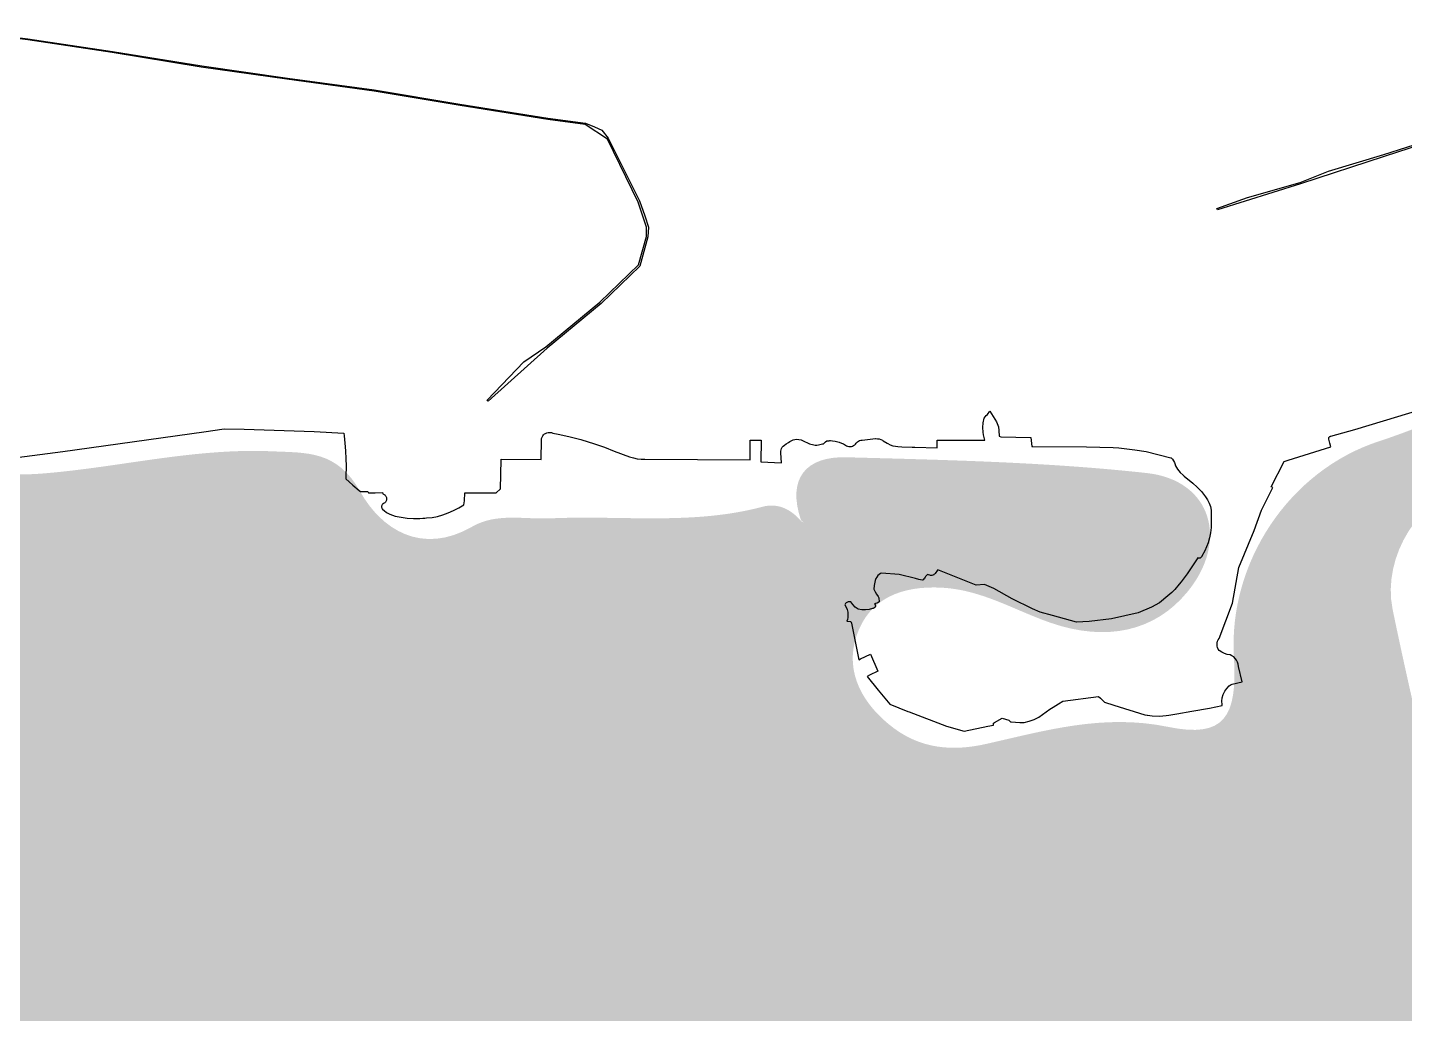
# Model space of a CAD drawing. Header units: inches. Extents: x 692273 to 716502, y 9316467 to 9326563.
# Drawn here: x 702611 to 704182, y 9322431 to 9323556 of the extents above; entities that cross this region are included whole.
import ezdxf

# ---------------------------------------------------------------- set-up
doc = ezdxf.new("R2010")
doc.units = ezdxf.units.IN
doc.header["$MEASUREMENT"] = 0
doc.layers.add('Land Value', color=7, linetype='Continuous')

msp = doc.modelspace()

# ---------------------------------------------------------------- hatches: boundary and pattern name
at = {"layer": 'Land Value', "transparency": 33554687}
h = msp.add_hatch(color=2, dxfattribs=at)
h.dxf.hatch_style = 2
edge = h.paths.add_edge_path()
edge.add_spline(control_points=[(703165.1, 9322167.2), (703358.6, 9322204.2), (703555.1, 9322225.4), (703746, 9322276.7), (703808.2, 9322293.5), (703872.3, 9322291.8), (703934.8, 9322272.7), (704145.6, 9322318), (704356.4, 9322363), (704567, 9322409.1), (704603, 9322416.9), (704637.9, 9322429.6), (704673.3, 9322440.1), (704646.6, 9322480.4), (704608.6, 9322470), (704574.1, 9322458.2), (704531.1, 9322443.3), (704487.8, 9322448.8), (704444.5, 9322447), (704412.4, 9322445.7), (704381.7, 9322450.8), (704371.1, 9322486), (704359.9, 9322523.4), (704334.6, 9322535.8), (704302.4, 9322523.1), (704250.4, 9322502.6), (704248.2, 9322535.5), (704240.6, 9322570.6), (704217.4, 9322678.1), (704190.6, 9322784.9), (704168.5, 9322892.6), (704156.1, 9322952.8), (704199.8, 9323022), (704255.7, 9323032.4), (704377, 9323055), (704498.8, 9323075.2), (704620.7, 9323094.9), (704643.4, 9323098.6), (704667.2, 9323095.7), (704690.5, 9323095.7), (704690.6, 9323095.9), (704690.8, 9323096), (704690.9, 9323096.1), (704691.2, 9323096.1), (704691.5, 9323096.2), (704691.8, 9323096.2), (704763.8, 9323151), (704844.1, 9323186.4), (704934.5, 9323197.2), (704990, 9323252.4), (705072.1, 9323246.9), (705147.7, 9323292.3), (705106.9, 9323302.6), (705079.1, 9323295.6), (705049.6, 9323286.1), (704956.6, 9323255.9), (704863.2, 9323226.9), (704769.5, 9323199.2), (704741, 9323190.8), (704713.5, 9323173.2), (704681.4, 9323183.1), (704671, 9323181.5), (704660.6, 9323179.8), (704650.2, 9323178.2), (704636.8, 9323153.9), (704613.6, 9323156.2), (704591.1, 9323156.3), (704526.3, 9323138.7), (704464.1, 9323089.9), (704393.7, 9323140.3), (704374.5, 9323141), (704355.4, 9323141.7), (704336.2, 9323142.4), (704271.5, 9323135.1), (704214.3, 9323104.1), (704153.6, 9323084.5), (704050.2, 9323051), (703980.8, 9322945.7), (703987.4, 9322837.9), (703991.6, 9322769.3), (703976.2, 9322745.2), (703912.4, 9322758.3), (703838.5, 9322773.6), (703772.4, 9322754.1), (703704.4, 9322738.8), (703665, 9322729.9), (703629.7, 9322734), (703598.9, 9322757.1), (703564.7, 9322782.8), (703542.4, 9322820.2), (703556.8, 9322862.6), (703571.1, 9322904.8), (703607.9, 9322919.6), (703654, 9322917.2), (703699.8, 9322914.8), (703737.1, 9322891.3), (703778.2, 9322877.1), (703842.5, 9322854.9), (703897.6, 9322867.7), (703934.2, 9322912.2), (703982, 9322970.2), (703962.1, 9323039.9), (703887.9, 9323048), (703774.4, 9323060.5), (703659.7, 9323062.9), (703545.4, 9323066), (703499.4, 9323067.3), (703477, 9323042.4), (703493.3, 9322994.1), (703493.3, 9322994.1), (703496.8, 9322991.6), (703496.8, 9322991.6), (703496.8, 9322991.6), (703493.8, 9322992.9), (703493.8, 9322992.8), (703482.1, 9323006.5), (703467.2, 9323014.3), (703449.3, 9323009.5), (703369.7, 9322988.3), (703288.4, 9323000), (703207.9, 9322996.3), (703177.8, 9322994.9), (703145.8, 9323002.8), (703118.4, 9322987), (703060.2, 9322953.3), (703014, 9322984.3), (702990.3, 9323026.7), (702963.9, 9323073.9), (702929.5, 9323071), (702889.6, 9323072.8), (702804.7, 9323076.6), (702722.1, 9323056.2), (702638.4, 9323048.4), (702588.1, 9323043.7), (702543.3, 9323042.6), (702525.3, 9323103), (702520.5, 9323119), (702510.1, 9323135.5), (702489.6, 9323130.9), (702459.2, 9323123.9), (702475.3, 9323100.3), (702474.7, 9323082.3), (702470.5, 9322950), (702501.8, 9322821.8), (702519.7, 9322692.1), (702547.7, 9322489), (702567.1, 9322284.6), (702610.1, 9322083.8), (702660, 9322087.1), (702709.4, 9322087.4), (702759.6, 9322097.7), (702893.9, 9322125.1), (703030.4, 9322141.4), (703165.1, 9322167.2)], knot_values=[0, 0, 0, 0, 1, 1, 1, 2, 2, 2, 3, 3, 3, 4, 4, 4, 5, 5, 5, 6, 6, 6, 7, 7, 7, 8, 8, 8, 9, 9, 9, 10, 10, 10, 11, 11, 11, 12, 12, 12, 13, 13, 13, 14, 14, 14, 15, 15, 15, 16, 16, 16, 17, 17, 17, 18, 18, 18, 19, 19, 19, 20, 20, 20, 21, 21, 21, 22, 22, 22, 23, 23, 23, 24, 24, 24, 25, 25, 25, 26, 26, 26, 27, 27, 27, 28, 28, 28, 29, 29, 29, 30, 30, 30, 31, 31, 31, 32, 32, 32, 33, 33, 33, 34, 34, 34, 35, 35, 35, 36, 36, 36, 37, 37, 37, 38, 38, 38, 39, 39, 39, 40, 40, 40, 41, 41, 41, 42, 42, 42, 43, 43, 43, 44, 44, 44, 45, 45, 45, 46, 46, 46, 47, 47, 47, 48, 48, 48, 49, 49, 49, 50, 50, 50, 51, 51, 51, 51], degree=3, periodic=0)

# ---------------------------------------------------------------- linework, layer by layer
for points in [[(702507.8, 9323556.4), (702611.1, 9323543.4), (702707.5, 9323529.2), (702809.6, 9323512.7), (702907.4, 9323498.8), (703006.2, 9323485.2), (703104.1, 9323468.8), (703204.4, 9323453), (703247.5, 9323447.2), (703257.8, 9323443), (703266, 9323439.4), (703273.4, 9323430), (703309, 9323358.5), (703315.1, 9323341.5), (703319.3, 9323328.7), (703318.4, 9323317.6), (703309.4, 9323284.2), (703265.1, 9323241.6), (703203.5, 9323190.6), (703136.3, 9323130), (703135.7, 9323130.6), (703135.1, 9323131.2), (703177, 9323174.9), (703202.2, 9323192.1), (703263.9, 9323242.9), (703307.9, 9323285.5), (703317.1, 9323317.8), (703317, 9323328.7), (703307.6, 9323357.1), (703272.4, 9323428.9), (703247, 9323445.6), (703204.2, 9323451.4), (703104.5, 9323467.5), (703006, 9323483.8), (702906.4, 9323497.6), (702808.9, 9323511.3), (702707.3, 9323528.1), (702611, 9323542.4), (702507.4, 9323555.1)], [(704288, 9323451.1), (704159, 9323409.4), (704063.5, 9323378.1), (703968.6, 9323348.2), (703968.2, 9323349.1), (703967.8, 9323350), (704002.8, 9323362.4), (704062.9, 9323379.7), (704095.4, 9323392.7), (704158.4, 9323411.6), (704237.1, 9323436.8)], [(702580.9, 9323063.5), (702650.9, 9323072.7), (702811.7, 9323095.1), (702834.8, 9323098.6), (702857.9, 9323097.9), (702937.8, 9323095.5), (702971.5, 9323093.5), (702971.9, 9323090.6), (702972.8, 9323082.1), (702973.6, 9323073.2), (702974, 9323064.2), (702974, 9323063.8), (702974.1, 9323056.6), (702973.8, 9323043.2), (702973.7, 9323041.3), (702977.5, 9323038), (702981.8, 9323034.3), (702989.1, 9323028), (702990.5, 9323026.8), (702999.1, 9323026.8), (702999.8, 9323025.3), (703007.4, 9323025.6), (703015.8, 9323025.9), (703016.1, 9323024.4), (703017.5, 9323023.7), (703018.3, 9323023.1), (703018.9, 9323022.5), (703019.5, 9323021.7), (703019.9, 9323020.9), (703020.2, 9323020), (703020.3, 9323019.1), (703020.3, 9323019), (703020.3, 9323018.1), (703020.2, 9323017.2), (703019.9, 9323016.3), (703019.5, 9323015.5), (703019, 9323014.8), (703018.3, 9323014.1), (703017.6, 9323013.6), (703016.5, 9323012.9), (703015.8, 9323012.3), (703015.4, 9323011.9), (703015.1, 9323011.4), (703014.8, 9323010.9), (703014.7, 9323010.3), (703014.6, 9323009.9), (703014.6, 9323009.5), (703014.6, 9323008.9), (703014.8, 9323008.3), (703015, 9323007.8), (703015.4, 9323007.3), (703015.6, 9323007), (703015.8, 9323006.8), (703017.8, 9323005), (703019.9, 9323003.4), (703020.9, 9323002.7), (703023.9, 9323001.1), (703027, 9322999.8), (703030.3, 9322998.8), (703032.3, 9322998.4), (703036.9, 9322997.5), (703043.9, 9322996.5), (703051, 9322996), (703058.2, 9322996.1), (703061.9, 9322996.4), (703063.9, 9322996.5), (703065.8, 9322996.7), (703072.2, 9322997.3), (703078.5, 9322998.5), (703084.6, 9323000.3), (703090.6, 9323002.7), (703096.8, 9323005.2), (703102.8, 9323008.2), (703108.5, 9323011.7), (703109.1, 9323016.1), (703109.5, 9323025.5), (703145.3, 9323025.5), (703150.4, 9323030.1), (703151.3, 9323063.1), (703151.3, 9323063.9), (703196.8, 9323063.4), (703197, 9323085.9), (703197.2, 9323087.5), (703197.8, 9323089), (703198.6, 9323090.4), (703199.6, 9323091.6), (703200.7, 9323092.6), (703201.9, 9323093.3), (703203.3, 9323093.9), (703204.6, 9323094.3), (703206.1, 9323094.4), (703207.4, 9323094.3), (703208.7, 9323094.1), (703210, 9323093.7), (703216.1, 9323092.5), (703228.3, 9323089.7), (703242.1, 9323086.1), (703257.8, 9323081.3), (703268.9, 9323077.4), (703279.9, 9323073.1), (703297.7, 9323066.5), (703302, 9323065.2), (703306.5, 9323064.3), (703311, 9323063.8), (703315.1, 9323063.8), (703435.3, 9323063), (703435.4, 9323085.6), (703447.8, 9323085.4), (703447.5, 9323060.7), (703471.1, 9323059.8), (703470.2, 9323071.1), (703470.2, 9323072.8), (703470.5, 9323074.4), (703471.1, 9323076), (703472, 9323077.4), (703473.1, 9323078.7), (703474.3, 9323079.7), (703476.4, 9323081.4), (703478.9, 9323083), (703480.7, 9323084.1), (703482.7, 9323085.2), (703484.5, 9323085.8), (703486.3, 9323086.3), (703488.1, 9323086.5), (703490.8, 9323086.4), (703493.4, 9323085.9), (703496.7, 9323084.4), (703501.6, 9323082.1), (703503, 9323081.5), (703504.7, 9323080.8), (703506.5, 9323080.4), (703508, 9323080.1), (703509.3, 9323080), (703511.3, 9323080), (703513.4, 9323080.2), (703514.9, 9323080.5), (703515, 9323080.5), (703516.4, 9323080.9), (703517.7, 9323081.4), (703518.9, 9323081.5), (703521.2, 9323083.6), (703521.3, 9323083.7), (703522.7, 9323084.9), (703525.5, 9323084.9), (703526.2, 9323085), (703527.1, 9323085), (703529.1, 9323084.9), (703532.2, 9323084.5), (703535.3, 9323083.8), (703537, 9323083.3), (703539.7, 9323082.2), (703541.7, 9323081.2), (703545.1, 9323079), (703546.5, 9323078.5), (703547.9, 9323078.2), (703549.3, 9323078.2), (703550.8, 9323078.4), (703552.1, 9323078.8), (703553.4, 9323079.4), (703554.6, 9323080.3), (703555.5, 9323081.1), (703556.2, 9323082.1), (703556.6, 9323082.5), (703557.7, 9323083.5), (703558.9, 9323084.4), (703560.2, 9323085), (703561.6, 9323085.5), (703563.1, 9323085.7), (703578.4, 9323087.3), (703578.8, 9323087.3), (703580.7, 9323087.2), (703582.7, 9323086.9), (703584.5, 9323086.3), (703586.3, 9323085.5), (703587.2, 9323084.9), (703591.6, 9323082.2), (703592.4, 9323081.7), (703595.2, 9323080.3), (703598.2, 9323079.2), (703601.3, 9323078.6), (703603.7, 9323078.4), (703608.4, 9323078), (703620.1, 9323077.6), (703623.2, 9323077.5), (703648.7, 9323076.8), (703648.8, 9323080.6), (703648.8, 9323084.7), (703648.8, 9323085.7), (703649.4, 9323085.7), (703698.1, 9323085.5), (703700.3, 9323085.5), (703703.3, 9323085.5), (703702.3, 9323088.5), (703701.6, 9323091.5), (703701.3, 9323094.7), (703701, 9323100), (703701.4, 9323105.3), (703702.5, 9323110.6), (703704.7, 9323113.7), (703706.1, 9323114.9), (703708.9, 9323118.6), (703716.3, 9323106.5), (703718.6, 9323100.8), (703719.1, 9323096.6), (703719.3, 9323089.9), (703721.4, 9323089.3), (703755.8, 9323088.7), (703756.6, 9323078.4), (703758, 9323078.4), (703819.3, 9323077.8), (703849.5, 9323077.2), (703856, 9323076.6), (703874.5, 9323074.4), (703887.1, 9323072.5), (703915.3, 9323065.5), (703915.8, 9323065.2), (703917.3, 9323063.7), (703918.5, 9323062), (703919.5, 9323060.1), (703919.9, 9323059), (703920.9, 9323056.3), (703923.2, 9323052.3), (703926, 9323048.6), (703929.3, 9323045.4), (703930.5, 9323044.5), (703940.4, 9323036.6), (703945.6, 9323032), (703950.3, 9323027), (703951.5, 9323025.6), (703955.1, 9323021), (703957.3, 9323017.5), (703959.1, 9323013.8), (703960.5, 9323009.9), (703961.3, 9323005.8), (703961.6, 9323001.7), (703961.6, 9323000), (703961.5, 9322992.7), (703961.3, 9322986.8), (703961.3, 9322985.7), (703960.8, 9322979.8), (703959.6, 9322974.1), (703957.9, 9322968.4), (703954.1, 9322959.3), (703950.8, 9322953), (703950.7, 9322952.7), (703950.5, 9322952.4), (703950.2, 9322952), (703949.8, 9322951.6), (703949.3, 9322951.2), (703948.7, 9322951), (703948.2, 9322950.9), (703947.6, 9322950.9), (703947, 9322950.9), (703946.4, 9322951.1), (703933.9, 9322932.9), (703927.1, 9322924), (703924.9, 9322921.2), (703920, 9322915.2), (703916.7, 9322911.7), (703912, 9322907.9), (703902.6, 9322899.8), (703893.4, 9322894.9), (703878.2, 9322888.6), (703847.8, 9322881.8), (703822.3, 9322878.4), (703807.8, 9322877.8), (703780.4, 9322885.5), (703766.4, 9322889.1), (703757.7, 9322893), (703734.2, 9322904.4), (703713.5, 9322916.1), (703702.6, 9322920.8), (703693.1, 9322920.1), (703649.5, 9322937.5), (703649.1, 9322937.1), (703646.3, 9322933.4), (703646, 9322933), (703645.7, 9322932.6), (703645.1, 9322932.1), (703644.4, 9322931.6), (703643.6, 9322931.3), (703642.8, 9322931.1), (703642, 9322931.1), (703641.2, 9322931.1), (703640.4, 9322931.3), (703638.8, 9322932), (703637.7, 9322932.4), (703635.5, 9322930.1), (703635, 9322929), (703634.4, 9322928), (703633.6, 9322927.1), (703632.7, 9322926.3), (703631.7, 9322925.7), (703627.7, 9322926.4), (703623.9, 9322927.8), (703605.3, 9322932.1), (703585.1, 9322933.7), (703584.2, 9322933.4), (703582.5, 9322932.3), (703581, 9322930.9), (703579.7, 9322929.3), (703578.7, 9322927.5), (703578, 9322925.5), (703576.9, 9322919.6), (703576.4, 9322915.5), (703577.8, 9322912.5), (703579.4, 9322909.6), (703581.5, 9322907), (703582, 9322905.6), (703582.3, 9322904.2), (703582.4, 9322902.7), (703582.4, 9322901.2), (703581.2, 9322900.2), (703579.9, 9322899.5), (703578.5, 9322899), (703577.1, 9322898.7), (703577.4, 9322898.4), (703577.7, 9322898.1), (703578, 9322897.8), (703578.1, 9322897.4), (703578.3, 9322897), (703578.3, 9322896.6), (703578.3, 9322896.2), (703578.2, 9322895.8), (703578, 9322895.3), (703577.7, 9322894.8), (703577.4, 9322894.4), (703577, 9322894.1), (703576.5, 9322893.8), (703576, 9322893.7), (703575.5, 9322893.6), (703575, 9322893.6), (703571, 9322892.4), (703566.9, 9322891.8), (703562.7, 9322891.9), (703558.6, 9322892.7), (703555.3, 9322895.1), (703552.5, 9322897.9), (703550, 9322901.1), (703549.1, 9322901.2), (703548.2, 9322901.2), (703547.2, 9322901.1), (703546.4, 9322900.8), (703545.5, 9322900.4), (703544.8, 9322899.9), (703544.1, 9322899.2), (703543.6, 9322898.4), (703543.2, 9322897.6), (703544.7, 9322895), (703545.9, 9322892.2), (703546.6, 9322889.3), (703546.9, 9322886.3), (703546.8, 9322883.3), (703546.4, 9322881), (703545.7, 9322878.8), (703550, 9322878.5), (703551.1, 9322876.7), (703559.4, 9322834.8), (703561.1, 9322835.8), (703572.6, 9322841.4), (703580.9, 9322821.9), (703571.6, 9322817.2), (703569, 9322815.9), (703581.5, 9322800.2), (703594.8, 9322784.3), (703615.4, 9322775.9), (703616.6, 9322775.4), (703659.4, 9322759.3), (703679.4, 9322753.4), (703706.6, 9322759), (703713, 9322760.4), (703712.9, 9322762.5), (703712.9, 9322762.6), (703714, 9322763.2), (703722.8, 9322768.2), (703730.5, 9322765.8), (703732.3, 9322764.2), (703733.1, 9322764.2), (703738.1, 9322763.6), (703743.1, 9322763.3), (703748.1, 9322763.3), (703753.9, 9322764.7), (703759.6, 9322766.8), (703764.9, 9322769.4), (703777.3, 9322778.4), (703781.3, 9322780.9), (703787.3, 9322784.5), (703792.3, 9322787.5), (703833, 9322792.9), (703835.2, 9322790.9), (703839.8, 9322786.4), (703850.5, 9322783.1), (703885.8, 9322771.9), (703888.3, 9322771.6), (703888.8, 9322771.5), (703894.2, 9322770.9), (703902.6, 9322770.6), (703910.1, 9322771.4), (703913.1, 9322771.7), (703922.2, 9322773.3), (703939.3, 9322776.3), (703959.5, 9322779.8), (703973.9, 9322782.8), (703973.8, 9322783.6), (703973.8, 9322783.7), (703973.6, 9322787.7), (703974.1, 9322791.6), (703975.2, 9322795.4), (703977, 9322799), (703979.3, 9322802.3), (703982.1, 9322805.1), (703984.2, 9322806.6), (703985.3, 9322807.2), (703985.4, 9322807.2), (703996.7, 9322809.7), (703992.7, 9322827.4), (703992.4, 9322829.9), (703991.6, 9322832.2), (703990.5, 9322834.4), (703989, 9322836.4), (703987.3, 9322838.1), (703985.2, 9322839.4), (703983, 9322840.4), (703979.7, 9322841.1), (703976.5, 9322842.2), (703973.5, 9322843.7), (703970.7, 9322845.6), (703969.6, 9322847.1), (703968.8, 9322848.8), (703968.3, 9322850.5), (703968.1, 9322852.4), (703968.2, 9322854.2), (703968.7, 9322856), (703969.4, 9322857.7), (703970.4, 9322859.3), (703985.8, 9322899.6), (703993.1, 9322940.3), (704010.4, 9322982.5), (704018.8, 9323005.8), (704031.9, 9323031.5), (704030.1, 9323032.3), (704044.7, 9323061.3), (704049.4, 9323062.7), (704098, 9323077.8), (704096.9, 9323082), (704095.7, 9323086.6), (704095.6, 9323087.1), (704095.7, 9323087.5), (704095.8, 9323088), (704095.9, 9323088.5), (704096.2, 9323088.9), (704096.5, 9323089.2), (704096.8, 9323089.6), (704097.3, 9323089.8), (704097.7, 9323090), (704097.9, 9323090.1), (704125.4, 9323097.8), (704219.6, 9323126.4)]]:
    msp.add_lwpolyline(points)

doc.saveas('drawing.dxf')
